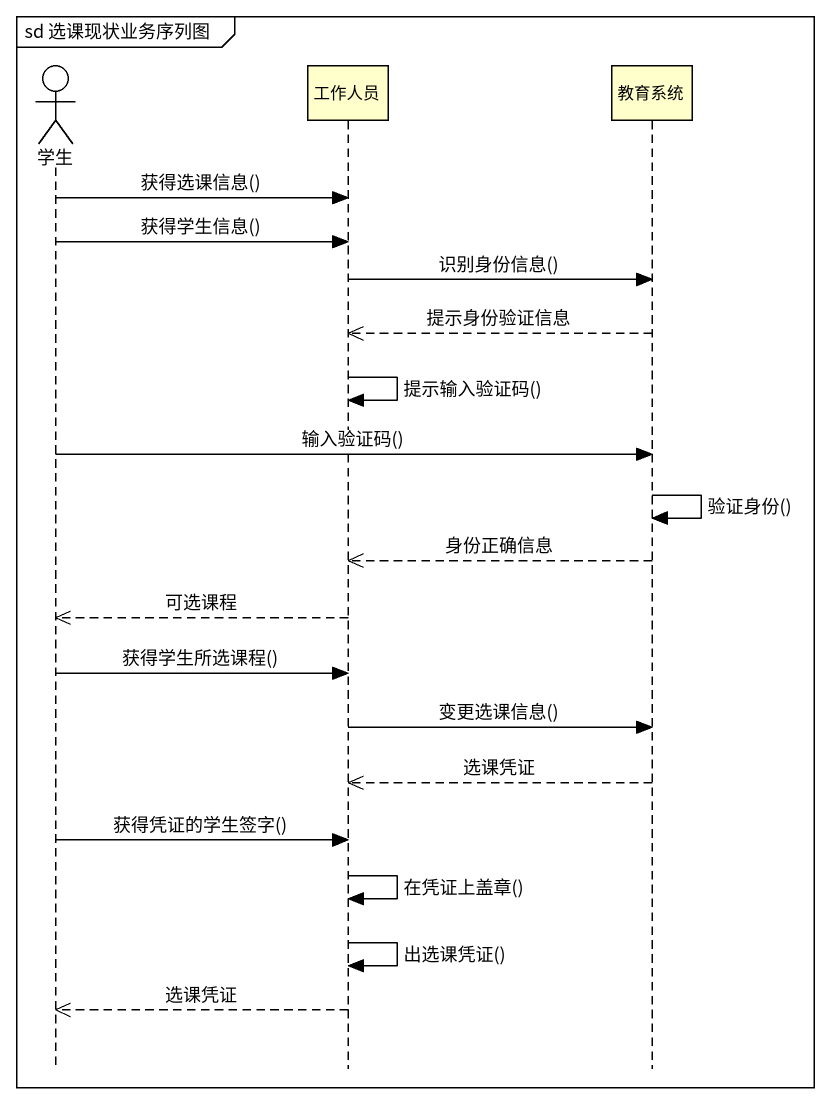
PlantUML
@startuml
mainframe sd 选课现状业务序列图
hide footbox
actor 学生
participant 工作人员
participant 教育系统

学生 -> 工作人员 : 获得选课信息()
学生 -> 工作人员 : 获得学生信息()
工作人员 -> 教育系统 : 识别身份信息()
教育系统 -->> 工作人员 : 提示身份验证信息
工作人员 -> 工作人员 : 提示输入验证码()
学生 -> 教育系统 : 输入验证码()
教育系统 -> 教育系统 : 验证身份()
教育系统 -->> 工作人员 : 身份正确信息
工作人员 -->> 学生 : 可选课程
学生 -> 工作人员 : 获得学生所选课程()
工作人员 -> 教育系统 : 变更选课信息()
教育系统 -->> 工作人员 : 选课凭证
学生 -> 工作人员 : 获得凭证的学生签字()
工作人员 -> 工作人员 : 在凭证上盖章()
工作人员 -> 工作人员 : 出选课凭证()
工作人员 -->> 学生 : 选课凭证
@enduml
